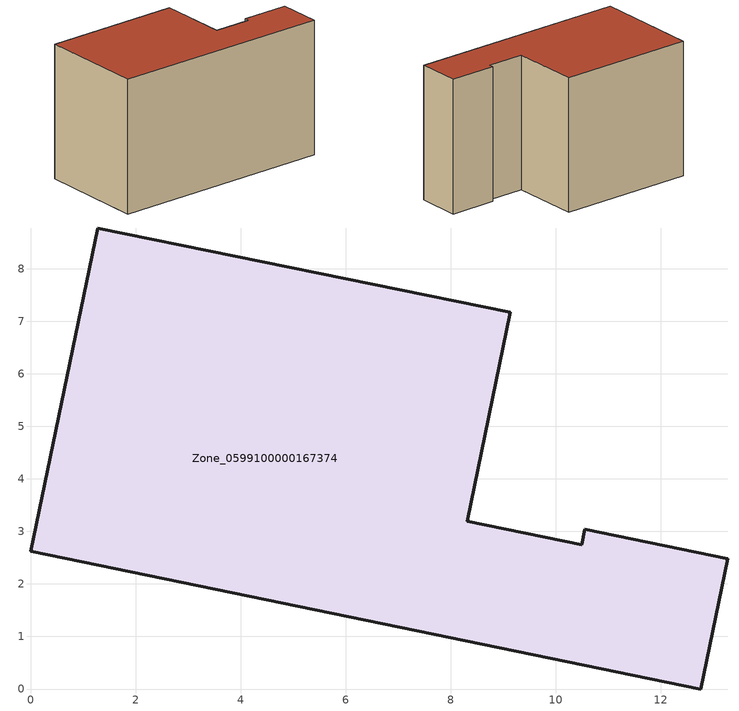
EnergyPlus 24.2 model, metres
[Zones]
Zone_0599100000167374
 floor ground (C_G): 0,2.62 1.27,8.78 9.13,7.18 8.31,3.2 10.49,2.75 10.55,3.04 13.27,2.48 12.76,0 z0
 wall outside (C_F): 12.76,0 13.27,2.48 10.55,3.04 10.49,2.75 8.31,3.2 9.13,7.18 1.27,8.78 0,2.62 12.76,0 z0:7.93
 roof outside (C_R): 1.27,8.78 0,2.62 12.76,0 13.27,2.48 10.55,3.04 10.49,2.75 8.31,3.2 9.13,7.18 z7.93
[BUILDING]
Pand.0599100000167374: North Axis=0; Terrain=City; Loads Convergence Tolerance Value=0.04; Temperature Convergence Tolerance Value=0.4; Solar Distribution=FullExterior; Maximum Number of Warmup Days=25; Minimum Number of Warmup Days=1
[Site:Location]
Rotterdam.The.Hague.AP_ZH_NLD Design_Conditions: Latitude=51.96; Longitude=4.45; Time Zone=1; Elevation=-4.5
[SITE:GROUNDTEMPERATURE:BUILDINGSURFACE]
18, 18, 18, 18, 18, 18, 18, 18, 18, 18, 18, 18
[MATERIAL] Thermal Absorptance=0.9; Solar Absorptance=0.7; Visible Absorptance=0.7
Name | Roughness | Thickness | Conductivity | Density | Specific Heat
G.TC.1975-1991 | MediumSmooth | 0.15 | 0.288461 | 540 | 1210
F.TC.1975-1991 | Rough | 0.3 | 0.230769 | 1920 | 840
R.TC.1975-1991 | MediumRough | 0.2 | 0.153846 | 1500 | 1000
[CONSTRUCTION]
C_G: G.TC.1975-1991
C_F: F.TC.1975-1991
C_R: R.TC.1975-1991
[ZONE]
Zone_0599100000167374: Type=1; Multiplier=1; Ceiling Height=Autocalculate; Volume=Autocalculate; Floor Area=autocalculate; Part of Total Floor Area=Yes
[ZONEINFILTRATION:DESIGNFLOWRATE]
Infil_Zone_0599100000167374: Zone or ZoneList or Space or SpaceList=Zone_0599100000167374; Schedule=AlwaysOn; Design Flow Rate Calculation Method=Flow/Area; Flow Rate per Floor Area=0.003; Constant Term Coefficient=1; Temperature Term Coefficient=0; Velocity Term Coefficient=0; Velocity Squared Term Coefficient=0
[HVACTEMPLATE:ZONE:IDEALLOADSAIRSYSTEM]
Zone_0599100000167374: Maximum Heating Supply Air Temperature=50; Minimum Cooling Supply Air Temperature=13; Maximum Heating Supply Air Humidity Ratio=0.0156; Minimum Cooling Supply Air Humidity Ratio=0.0077; Heating Limit=NoLimit; Cooling Limit=NoLimit; Dehumidification Control Type=ConstantSensibleHeatRatio; Cooling Sensible Heat Ratio=0.7; Dehumidification Setpoint=60; Humidification Control Type=None; Humidification Setpoint=30; Outdoor Air Method=None; Outdoor Air Flow Rate per Person=0.00944; Outdoor Air Flow Rate per Zone Floor Area=0; Outdoor Air Flow Rate per Zone=0; Demand Controlled Ventilation Type=None; Outdoor Air Economizer Type=NoEconomizer; Heat Recovery Type=None; Sensible Heat Recovery Effectiveness=0.7; Latent Heat Recovery Effectiveness=0.65
[ZONECONTROL:THERMOSTAT]
ThermostatControl_Zone_0599100000167374: Zone or ZoneList=Zone_0599100000167374; Control Type Schedule=DualSetpointControlType; Control 1=Thermostat_Zone_0599100000167374; Temperature Difference Between Cutout And Setpoint=0
[THERMOSTATSETPOINT:DUALSETPOINT]
Thermostat_Zone_0599100000167374: Heating Setpoint Temperature Schedule=HeatingSetpoint_Zone_0599100000167374; Cooling Setpoint Temperature Schedule=CoolingSetpoint_Zone_0599100000167374
[SCHEDULE:COMPACT]
HeatingSetpoint_Zone_0599100000167374: Through: 12/31, For: AllDays, Until: 24:00, 21
CoolingSetpoint_Zone_0599100000167374: Through: 12/31, For: AllDays, Until: 24:00, 24
DualSetpointControlType: Through: 12/31, For: AllDays, Until: 24:00, 4
AlwaysOn: Through: 12/31, For: AllDays, Until: 24:00, 1
